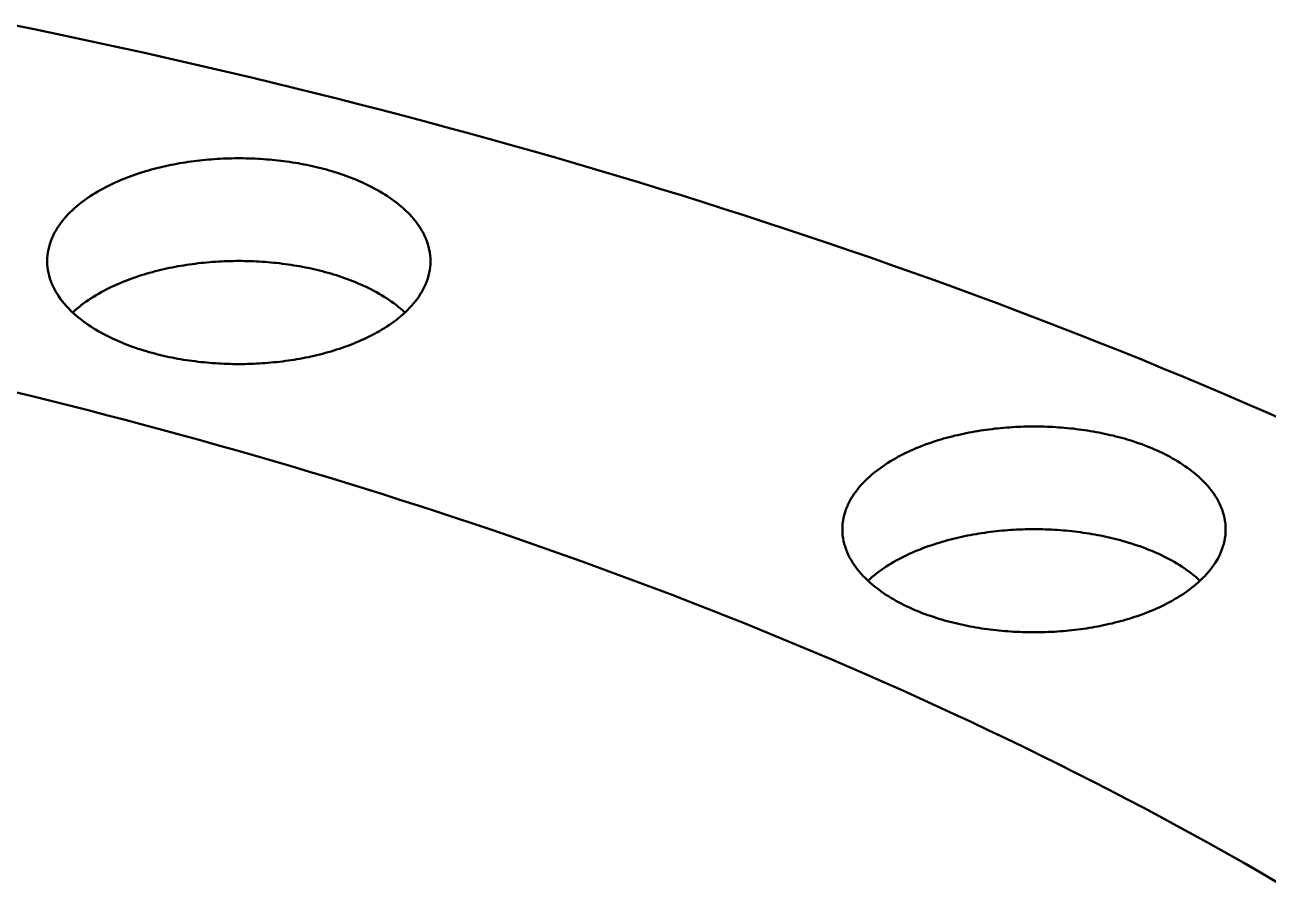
# Model space of a CAD drawing. Header units: millimetres. Extents: x 0 to 841, y 0 to 594.
# Drawn here: x 402 to 453.4, y 413.6 to 449.1 of the extents above; entities that cross this region are included whole.
import ezdxf

# ---------------------------------------------------------------- set-up
doc = ezdxf.new("R2010")
doc.units = ezdxf.units.MM
doc.layers.add('FINA', color=7, linetype='CONTINUOUS', lineweight=25)
doc.layers.add('VIS', color=7, linetype='CONTINUOUS', lineweight=50)

msp = doc.modelspace()

# ---------------------------------------------------------------- linework, layer by layer
at = {"layer": 'FINA'}
for points in [[(454.169, 432.724), (453.325, 433.095), (452.48, 433.462), (451.633, 433.825), (450.784, 434.185), (449.934, 434.542), (449.082, 434.894), (448.229, 435.244), (447.374, 435.589), (446.518, 435.931), (445.66, 436.27), (444.801, 436.605), (443.941, 436.936), (443.08, 437.264), (442.217, 437.589), (441.353, 437.91), (440.487, 438.228), (439.621, 438.543), (438.753, 438.854), (437.884, 439.162), (437.014, 439.467), (436.143, 439.768), (435.27, 440.066), (434.397, 440.361), (433.522, 440.652), (432.646, 440.94), (431.77, 441.226), (430.892, 441.507), (430.013, 441.786), (429.133, 442.062), (428.253, 442.334), (427.371, 442.604), (426.488, 442.87), (425.605, 443.133), (424.72, 443.393), (423.835, 443.65), (422.949, 443.904), (422.062, 444.155), (421.174, 444.403), (420.285, 444.647), (419.395, 444.889), (418.505, 445.128), (417.614, 445.364), (416.722, 445.597), (415.829, 445.827), (414.935, 446.054), (414.041, 446.279), (413.146, 446.5), (412.251, 446.718), (411.354, 446.934), (410.457, 447.147), (409.56, 447.356), (408.661, 447.563), (407.762, 447.767), (406.862, 447.969), (405.962, 448.167), (405.061, 448.363), (404.16, 448.556), (403.258, 448.746), (402.355, 448.933), (401.452, 449.118)], [(402.892, 439.335), (402.895, 439.455), (402.905, 439.575), (402.921, 439.694), (402.942, 439.812), (402.97, 439.929), (403.003, 440.044), (403.042, 440.158), (403.086, 440.27), (403.135, 440.38), (403.188, 440.487), (403.246, 440.593), (403.308, 440.696), (403.374, 440.796), (403.443, 440.894), (403.516, 440.99), (403.592, 441.083), (403.67, 441.174), (403.752, 441.263), (403.835, 441.349), (403.922, 441.433), (404.01, 441.514), (404.1, 441.594), (404.192, 441.671), (404.286, 441.746), (404.382, 441.819), (404.479, 441.89), (404.577, 441.959), (404.677, 442.026), (404.778, 442.091), (404.88, 442.155), (404.983, 442.216), (405.087, 442.276), (405.193, 442.334), (405.299, 442.39), (405.406, 442.445), (405.513, 442.498), (405.622, 442.55), (405.731, 442.6), (405.841, 442.649), (405.952, 442.696), (406.063, 442.741), (406.175, 442.785), (406.287, 442.828), (406.4, 442.87), (406.513, 442.91), (406.627, 442.949), (406.741, 442.986), (406.856, 443.023), (406.971, 443.058), (407.086, 443.091), (407.202, 443.124), (407.318, 443.155), (407.434, 443.185), (407.551, 443.214), (407.668, 443.242), (407.785, 443.269), (407.902, 443.294), (408.02, 443.319), (408.138, 443.342), (408.256, 443.365), (408.374, 443.386), (408.493, 443.406), (408.611, 443.425), (408.73, 443.443), (408.849, 443.46), (408.968, 443.476), (409.087, 443.491), (409.207, 443.505), (409.326, 443.518), (409.446, 443.529), (409.566, 443.54), (409.685, 443.55), (409.805, 443.559), (409.925, 443.567), (410.045, 443.574), (410.165, 443.58), (410.285, 443.584), (410.405, 443.588), (410.526, 443.591), (410.646, 443.593), (410.766, 443.594), (410.886, 443.594), (411.006, 443.593), (411.127, 443.591), (411.247, 443.588), (411.367, 443.584), (411.487, 443.58), (411.607, 443.574), (411.727, 443.567), (411.847, 443.559), (411.967, 443.55), (412.086, 443.54), (412.206, 443.529), (412.326, 443.518), (412.445, 443.505), (412.565, 443.491), (412.684, 443.476), (412.803, 443.46), (412.922, 443.443), (413.041, 443.425), (413.16, 443.406), (413.278, 443.386), (413.396, 443.365), (413.514, 443.342), (413.632, 443.319), (413.75, 443.294), (413.867, 443.269), (413.985, 443.242), (414.102, 443.214), (414.218, 443.185), (414.334, 443.155), (414.451, 443.124), (414.566, 443.091), (414.682, 443.058), (414.797, 443.023), (414.911, 442.986), (415.025, 442.949), (415.139, 442.91), (415.252, 442.87), (415.365, 442.828), (415.477, 442.785), (415.589, 442.741), (415.7, 442.696), (415.811, 442.649), (415.921, 442.6), (416.03, 442.55), (416.139, 442.498), (416.246, 442.445), (416.353, 442.39), (416.46, 442.334), (416.565, 442.276), (416.669, 442.216), (416.772, 442.155), (416.874, 442.091), (416.975, 442.026), (417.075, 441.959), (417.174, 441.89), (417.271, 441.819), (417.366, 441.746), (417.46, 441.671), (417.552, 441.594), (417.642, 441.514), (417.731, 441.433), (417.817, 441.349), (417.9, 441.263), (417.982, 441.174), (418.06, 441.083), (418.136, 440.99), (418.209, 440.894), (418.278, 440.796), (418.344, 440.696), (418.406, 440.593), (418.464, 440.487), (418.517, 440.38), (418.566, 440.27), (418.61, 440.158), (418.649, 440.044), (418.682, 439.929), (418.71, 439.812), (418.732, 439.694), (418.747, 439.575), (418.757, 439.455), (418.76, 439.335)], [(416.436, 436.323), (416.329, 436.266), (416.221, 436.212), (416.113, 436.159), (416.003, 436.107), (415.893, 436.057), (415.782, 436.009), (415.671, 435.962), (415.559, 435.916), (415.446, 435.872), (415.333, 435.829), (415.22, 435.788), (415.106, 435.748), (414.991, 435.709), (414.876, 435.672), (414.761, 435.636), (414.645, 435.601), (414.529, 435.567), (414.412, 435.535), (414.295, 435.504), (414.178, 435.474), (414.061, 435.445), (413.943, 435.418), (413.825, 435.391), (413.707, 435.366), (413.588, 435.342), (413.47, 435.319), (413.351, 435.297), (413.232, 435.276), (413.112, 435.256), (412.993, 435.237), (412.873, 435.219), (412.754, 435.203), (412.634, 435.187), (412.514, 435.173), (412.393, 435.159), (412.273, 435.147), (412.153, 435.135), (412.032, 435.125), (411.912, 435.115), (411.791, 435.107), (411.671, 435.099), (411.55, 435.093), (411.429, 435.087), (411.308, 435.083), (411.187, 435.08), (411.066, 435.077), (410.946, 435.076), (410.825, 435.075), (410.704, 435.076), (410.583, 435.077), (410.462, 435.08), (410.341, 435.083), (410.22, 435.088), (410.099, 435.093), (409.979, 435.1), (409.858, 435.107), (409.737, 435.115), (409.617, 435.125), (409.496, 435.135), (409.376, 435.147), (409.256, 435.159), (409.136, 435.173), (409.016, 435.188), (408.896, 435.203), (408.776, 435.22), (408.656, 435.238), (408.537, 435.256), (408.418, 435.276), (408.299, 435.297), (408.18, 435.319), (408.061, 435.342), (407.943, 435.366), (407.824, 435.392), (407.706, 435.418), (407.589, 435.446), (407.471, 435.475), (407.354, 435.505), (407.237, 435.536), (407.121, 435.568), (407.005, 435.602), (406.889, 435.637), (406.773, 435.673), (406.658, 435.71), (406.544, 435.749), (406.43, 435.789), (406.316, 435.83), (406.203, 435.873), (406.091, 435.917), (405.979, 435.963), (405.867, 436.01), (405.756, 436.058), (405.646, 436.108), (405.537, 436.16), (405.428, 436.213), (405.32, 436.268), (405.214, 436.324), (405.107, 436.382), (405.002, 436.442), (404.898, 436.504), (404.795, 436.567), (404.694, 436.632), (404.593, 436.699), (404.494, 436.768), (404.396, 436.84), (404.3, 436.913), (404.205, 436.988), (404.112, 437.065), (404.021, 437.145), (403.932, 437.227), (403.845, 437.311), (403.761, 437.397), (403.679, 437.486), (403.599, 437.577), (403.523, 437.671), (403.449, 437.767), (403.379, 437.865), (403.313, 437.966), (403.25, 438.07), (403.192, 438.176), (403.138, 438.284), (403.088, 438.394), (403.044, 438.507), (403.005, 438.621), (402.971, 438.737), (402.943, 438.855), (402.921, 438.974), (402.905, 439.093), (402.896, 439.214), (402.892, 439.335)], [(403.951, 437.209), (404.04, 437.29), (404.132, 437.368), (404.225, 437.445), (404.319, 437.52), (404.416, 437.592), (404.513, 437.663), (404.612, 437.731), (404.713, 437.798), (404.815, 437.862), (404.917, 437.925), (405.021, 437.986), (405.126, 438.045), (405.232, 438.103), (405.339, 438.159), (405.446, 438.213), (405.555, 438.266), (405.664, 438.317), (405.774, 438.367), (405.884, 438.415), (405.995, 438.461), (406.107, 438.507), (406.219, 438.55), (406.332, 438.593), (406.445, 438.634), (406.559, 438.674), (406.673, 438.712), (406.788, 438.749), (406.903, 438.785), (407.018, 438.82), (407.134, 438.853), (407.25, 438.885), (407.367, 438.916), (407.484, 438.946), (407.601, 438.974), (407.718, 439.002), (407.836, 439.028), (407.954, 439.053), (408.072, 439.077), (408.19, 439.1), (408.308, 439.122), (408.427, 439.143), (408.546, 439.162), (408.665, 439.181), (408.784, 439.199), (408.904, 439.215), (409.023, 439.231), (409.143, 439.245), (409.262, 439.259), (409.382, 439.271), (409.502, 439.282), (409.622, 439.293), (409.743, 439.302), (409.863, 439.311), (409.983, 439.318), (410.103, 439.324), (410.224, 439.33), (410.344, 439.334), (410.465, 439.338), (410.585, 439.34), (410.706, 439.342), (410.826, 439.342), (410.947, 439.342), (411.067, 439.34), (411.188, 439.338), (411.308, 439.334), (411.428, 439.33), (411.549, 439.324), (411.669, 439.318), (411.789, 439.311), (411.91, 439.302), (412.03, 439.293), (412.15, 439.282), (412.27, 439.271), (412.39, 439.259), (412.509, 439.245), (412.629, 439.231), (412.749, 439.215), (412.868, 439.199), (412.987, 439.181), (413.106, 439.162), (413.225, 439.143), (413.344, 439.122), (413.462, 439.1), (413.581, 439.077), (413.699, 439.053), (413.816, 439.028), (413.934, 439.002), (414.051, 438.974), (414.168, 438.946), (414.285, 438.916), (414.402, 438.885), (414.518, 438.853), (414.634, 438.82), (414.749, 438.785), (414.864, 438.749), (414.979, 438.712), (415.093, 438.674), (415.207, 438.634), (415.32, 438.593), (415.433, 438.55), (415.545, 438.507), (415.657, 438.461), (415.768, 438.415), (415.878, 438.367), (415.988, 438.317), (416.097, 438.266), (416.206, 438.213), (416.313, 438.159), (416.42, 438.103), (416.526, 438.045), (416.631, 437.986), (416.735, 437.925), (416.838, 437.862), (416.939, 437.798), (417.04, 437.731), (417.139, 437.663), (417.237, 437.592), (417.333, 437.52), (417.428, 437.445), (417.521, 437.368), (417.612, 437.29), (417.701, 437.209)], [(418.76, 439.335), (418.757, 439.214), (418.747, 439.093), (418.731, 438.973), (418.709, 438.854), (418.681, 438.737), (418.647, 438.62), (418.608, 438.506), (418.564, 438.393), (418.514, 438.283), (418.46, 438.175), (418.401, 438.069), (418.339, 437.966), (418.272, 437.864), (418.202, 437.766), (418.129, 437.67), (418.052, 437.576), (417.973, 437.485), (417.89, 437.396), (417.806, 437.31), (417.719, 437.225), (417.63, 437.144), (417.539, 437.064), (417.445, 436.987), (417.351, 436.911), (417.254, 436.838), (417.156, 436.767), (417.057, 436.698), (416.956, 436.631), (416.855, 436.566), (416.752, 436.502), (416.647, 436.441), (416.542, 436.381), (416.436, 436.323)], [(453.799, 413.626), (453.113, 414.024), (452.426, 414.419), (451.736, 414.81), (451.044, 415.197), (450.351, 415.581), (449.655, 415.961), (448.957, 416.338), (448.257, 416.711), (447.556, 417.08), (446.852, 417.446), (446.147, 417.808), (445.44, 418.167), (444.732, 418.523), (444.021, 418.875), (443.309, 419.223), (442.595, 419.568), (441.88, 419.91), (441.163, 420.249), (440.445, 420.584), (439.725, 420.916), (439.003, 421.245), (438.28, 421.57), (437.556, 421.892), (436.83, 422.211), (436.103, 422.527), (435.374, 422.84), (434.644, 423.149), (433.913, 423.456), (433.18, 423.759), (432.447, 424.059), (431.712, 424.356), (430.975, 424.651), (430.238, 424.942), (429.499, 425.23), (428.759, 425.515), (428.019, 425.797), (427.277, 426.076), (426.533, 426.353), (425.789, 426.626), (425.044, 426.897), (424.298, 427.164), (423.55, 427.429), (422.802, 427.691), (422.053, 427.95), (421.302, 428.206), (420.551, 428.46), (419.799, 428.711), (419.046, 428.959), (418.292, 429.204), (417.537, 429.446), (416.781, 429.686), (416.025, 429.923), (415.267, 430.157), (414.509, 430.389), (413.75, 430.618), (412.99, 430.844), (412.23, 431.068), (411.468, 431.289), (410.706, 431.507), (409.943, 431.723), (409.179, 431.936), (408.415, 432.147), (407.65, 432.355), (406.884, 432.56), (406.118, 432.763), (405.351, 432.963), (404.583, 433.161), (403.814, 433.357), (403.045, 433.549), (402.276, 433.74), (401.506, 433.928)], [(453.799, 413.626), (453.113, 414.024), (452.426, 414.419), (451.736, 414.81), (451.044, 415.197), (450.351, 415.581), (449.655, 415.961), (448.957, 416.338), (448.257, 416.711), (447.556, 417.08), (446.852, 417.446), (446.147, 417.808), (445.44, 418.167), (444.732, 418.523), (444.021, 418.875), (443.309, 419.223), (442.595, 419.568), (441.88, 419.91), (441.163, 420.249), (440.445, 420.584), (439.725, 420.916), (439.003, 421.245), (438.28, 421.57), (437.556, 421.892), (436.83, 422.211), (436.103, 422.527), (435.374, 422.84), (434.644, 423.149), (433.913, 423.456), (433.18, 423.759), (432.447, 424.059), (431.712, 424.356), (430.975, 424.651), (430.238, 424.942), (429.499, 425.23), (428.759, 425.515), (428.019, 425.797), (427.277, 426.076), (426.533, 426.353), (425.789, 426.626), (425.044, 426.897), (424.298, 427.164), (423.55, 427.429), (422.802, 427.691), (422.053, 427.95), (421.302, 428.206), (420.551, 428.46), (419.799, 428.711), (419.046, 428.959), (418.292, 429.204), (417.537, 429.446), (416.781, 429.686), (416.025, 429.923), (415.267, 430.157), (414.509, 430.389), (413.75, 430.618), (412.99, 430.844), (412.23, 431.068), (411.468, 431.289), (410.706, 431.507), (409.943, 431.723), (409.179, 431.936), (408.415, 432.147), (407.65, 432.355), (406.884, 432.56), (406.118, 432.763), (405.351, 432.963), (404.583, 433.161), (403.814, 433.357), (403.045, 433.549), (402.276, 433.74), (401.506, 433.928)], [(435.81, 428.23), (435.813, 428.35), (435.822, 428.47), (435.838, 428.589), (435.86, 428.707), (435.887, 428.824), (435.921, 428.94), (435.959, 429.053), (436.003, 429.165), (436.052, 429.275), (436.106, 429.383), (436.164, 429.488), (436.225, 429.591), (436.291, 429.692), (436.361, 429.79), (436.433, 429.885), (436.509, 429.979), (436.588, 430.07), (436.669, 430.158), (436.753, 430.244), (436.839, 430.328), (436.927, 430.41), (437.017, 430.489), (437.109, 430.566), (437.203, 430.641), (437.299, 430.714), (437.396, 430.785), (437.494, 430.854), (437.594, 430.921), (437.695, 430.987), (437.797, 431.05), (437.9, 431.111), (438.005, 431.171), (438.11, 431.229), (438.216, 431.286), (438.323, 431.34), (438.431, 431.394), (438.539, 431.445), (438.649, 431.495), (438.758, 431.544), (438.869, 431.591), (438.98, 431.636), (439.092, 431.681), (439.204, 431.724), (439.317, 431.765), (439.43, 431.805), (439.544, 431.844), (439.658, 431.882), (439.773, 431.918), (439.888, 431.953), (440.003, 431.987), (440.119, 432.019), (440.235, 432.05), (440.351, 432.081), (440.468, 432.11), (440.585, 432.137), (440.702, 432.164), (440.819, 432.19), (440.937, 432.214), (441.055, 432.238), (441.173, 432.26), (441.291, 432.281), (441.41, 432.301), (441.529, 432.32), (441.647, 432.338), (441.766, 432.355), (441.886, 432.371), (442.005, 432.386), (442.124, 432.4), (442.244, 432.413), (442.363, 432.425), (442.483, 432.435), (442.603, 432.445), (442.723, 432.454), (442.843, 432.462), (442.963, 432.469), (443.083, 432.475), (443.203, 432.48), (443.323, 432.484), (443.443, 432.487), (443.563, 432.488), (443.683, 432.489), (443.803, 432.489), (443.924, 432.488), (444.044, 432.487), (444.164, 432.484), (444.284, 432.48), (444.404, 432.475), (444.524, 432.469), (444.644, 432.462), (444.764, 432.454), (444.884, 432.445), (445.004, 432.435), (445.123, 432.425), (445.243, 432.413), (445.363, 432.4), (445.482, 432.386), (445.601, 432.371), (445.72, 432.355), (445.839, 432.338), (445.958, 432.32), (446.077, 432.301), (446.195, 432.281), (446.314, 432.26), (446.432, 432.238), (446.55, 432.214), (446.667, 432.19), (446.785, 432.164), (446.902, 432.137), (447.019, 432.11), (447.135, 432.081), (447.252, 432.05), (447.368, 432.019), (447.483, 431.987), (447.599, 431.953), (447.714, 431.918), (447.828, 431.882), (447.943, 431.844), (448.056, 431.805), (448.17, 431.765), (448.282, 431.724), (448.395, 431.681), (448.506, 431.636), (448.618, 431.591), (448.728, 431.544), (448.838, 431.495), (448.947, 431.445), (449.056, 431.394), (449.164, 431.34), (449.271, 431.286), (449.377, 431.229), (449.482, 431.171), (449.586, 431.111), (449.69, 431.05), (449.792, 430.987), (449.893, 430.921), (449.992, 430.854), (450.091, 430.785), (450.188, 430.714), (450.283, 430.641), (450.377, 430.566), (450.469, 430.489), (450.56, 430.41), (450.648, 430.328), (450.734, 430.244), (450.818, 430.158), (450.899, 430.07), (450.978, 429.979), (451.053, 429.885), (451.126, 429.79), (451.195, 429.692), (451.261, 429.591), (451.323, 429.488), (451.381, 429.383), (451.435, 429.275), (451.483, 429.165), (451.527, 429.053), (451.566, 428.94), (451.6, 428.824), (451.627, 428.707), (451.649, 428.589), (451.664, 428.47), (451.674, 428.35), (451.677, 428.23)], [(449.353, 425.218), (449.246, 425.162), (449.139, 425.107), (449.03, 425.054), (448.921, 425.002), (448.81, 424.952), (448.7, 424.904), (448.588, 424.857), (448.476, 424.811), (448.364, 424.767), (448.251, 424.725), (448.137, 424.683), (448.023, 424.643), (447.908, 424.605), (447.793, 424.567), (447.678, 424.531), (447.562, 424.496), (447.446, 424.463), (447.329, 424.43), (447.213, 424.399), (447.095, 424.369), (446.978, 424.34), (446.86, 424.313), (446.742, 424.286), (446.624, 424.261), (446.506, 424.237), (446.387, 424.214), (446.268, 424.192), (446.149, 424.171), (446.03, 424.151), (445.91, 424.132), (445.791, 424.115), (445.671, 424.098), (445.551, 424.082), (445.431, 424.068), (445.311, 424.054), (445.191, 424.042), (445.07, 424.03), (444.95, 424.02), (444.829, 424.01), (444.709, 424.002), (444.588, 423.995), (444.467, 423.988), (444.346, 423.983), (444.225, 423.978), (444.105, 423.975), (443.984, 423.972), (443.863, 423.971), (443.742, 423.97), (443.621, 423.971), (443.5, 423.972), (443.379, 423.975), (443.258, 423.978), (443.138, 423.983), (443.017, 423.988), (442.896, 423.995), (442.775, 424.002), (442.655, 424.011), (442.534, 424.02), (442.414, 424.031), (442.293, 424.042), (442.173, 424.055), (442.053, 424.068), (441.933, 424.083), (441.813, 424.098), (441.693, 424.115), (441.574, 424.133), (441.454, 424.152), (441.335, 424.171), (441.216, 424.192), (441.097, 424.214), (440.978, 424.237), (440.86, 424.262), (440.742, 424.287), (440.624, 424.314), (440.506, 424.341), (440.388, 424.37), (440.271, 424.4), (440.155, 424.431), (440.038, 424.463), (439.922, 424.497), (439.806, 424.532), (439.691, 424.568), (439.576, 424.605), (439.461, 424.644), (439.347, 424.684), (439.233, 424.726), (439.12, 424.768), (439.008, 424.812), (438.896, 424.858), (438.784, 424.905), (438.674, 424.953), (438.564, 425.004), (438.454, 425.055), (438.346, 425.108), (438.238, 425.163), (438.131, 425.219), (438.025, 425.277), (437.92, 425.337), (437.816, 425.399), (437.713, 425.462), (437.611, 425.527), (437.51, 425.595), (437.411, 425.664), (437.313, 425.735), (437.217, 425.808), (437.122, 425.883), (437.029, 425.96), (436.938, 426.04), (436.849, 426.122), (436.763, 426.206), (436.678, 426.292), (436.596, 426.381), (436.517, 426.472), (436.44, 426.566), (436.367, 426.662), (436.297, 426.761), (436.23, 426.862), (436.168, 426.965), (436.109, 427.071), (436.055, 427.179), (436.005, 427.289), (435.961, 427.402), (435.922, 427.516), (435.888, 427.632), (435.86, 427.75), (435.838, 427.869), (435.822, 427.989), (435.813, 428.109), (435.81, 428.23)], [(436.869, 426.104), (436.958, 426.185), (437.049, 426.264), (437.142, 426.34), (437.237, 426.415), (437.333, 426.487), (437.431, 426.558), (437.53, 426.626), (437.63, 426.693), (437.732, 426.758), (437.835, 426.82), (437.939, 426.881), (438.044, 426.941), (438.149, 426.998), (438.256, 427.054), (438.364, 427.109), (438.472, 427.161), (438.581, 427.212), (438.691, 427.262), (438.801, 427.31), (438.913, 427.357), (439.024, 427.402), (439.137, 427.446), (439.249, 427.488), (439.363, 427.529), (439.476, 427.569), (439.591, 427.607), (439.705, 427.644), (439.82, 427.68), (439.936, 427.715), (440.052, 427.748), (440.168, 427.78), (440.284, 427.811), (440.401, 427.841), (440.518, 427.869), (440.635, 427.897), (440.753, 427.923), (440.871, 427.948), (440.989, 427.972), (441.107, 427.995), (441.226, 428.017), (441.344, 428.038), (441.463, 428.058), (441.582, 428.076), (441.702, 428.094), (441.821, 428.11), (441.94, 428.126), (442.06, 428.14), (442.18, 428.154), (442.3, 428.166), (442.42, 428.178), (442.54, 428.188), (442.66, 428.197), (442.78, 428.206), (442.9, 428.213), (443.021, 428.22), (443.141, 428.225), (443.261, 428.229), (443.382, 428.233), (443.502, 428.235), (443.623, 428.237), (443.743, 428.237), (443.864, 428.237), (443.984, 428.235), (444.105, 428.233), (444.225, 428.229), (444.346, 428.225), (444.466, 428.22), (444.586, 428.213), (444.707, 428.206), (444.827, 428.197), (444.947, 428.188), (445.067, 428.178), (445.187, 428.166), (445.307, 428.154), (445.427, 428.14), (445.546, 428.126), (445.666, 428.11), (445.785, 428.094), (445.904, 428.076), (446.023, 428.058), (446.142, 428.038), (446.261, 428.017), (446.38, 427.995), (446.498, 427.972), (446.616, 427.948), (446.734, 427.923), (446.851, 427.897), (446.969, 427.869), (447.086, 427.841), (447.203, 427.811), (447.319, 427.78), (447.435, 427.748), (447.551, 427.715), (447.666, 427.68), (447.781, 427.644), (447.896, 427.607), (448.01, 427.569), (448.124, 427.529), (448.237, 427.488), (448.35, 427.446), (448.462, 427.402), (448.574, 427.357), (448.685, 427.31), (448.796, 427.262), (448.906, 427.212), (449.015, 427.161), (449.123, 427.109), (449.231, 427.054), (449.337, 426.998), (449.443, 426.941), (449.548, 426.881), (449.652, 426.82), (449.755, 426.758), (449.856, 426.693), (449.957, 426.626), (450.056, 426.558), (450.154, 426.487), (450.25, 426.415), (450.345, 426.34), (450.438, 426.264), (450.529, 426.185), (450.618, 426.104)], [(451.677, 428.23), (451.674, 428.109), (451.664, 427.988), (451.648, 427.868), (451.626, 427.75), (451.598, 427.632), (451.565, 427.516), (451.525, 427.401), (451.481, 427.289), (451.431, 427.178), (451.377, 427.07), (451.319, 426.964), (451.256, 426.861), (451.189, 426.76), (451.119, 426.661), (451.046, 426.565), (450.969, 426.471), (450.89, 426.38), (450.808, 426.291), (450.723, 426.205), (450.636, 426.121), (450.547, 426.039), (450.456, 425.959), (450.363, 425.882), (450.268, 425.807), (450.172, 425.733), (450.074, 425.662), (449.974, 425.593), (449.874, 425.526), (449.772, 425.461), (449.669, 425.397), (449.565, 425.336), (449.459, 425.276), (449.353, 425.218)]]:
    msp.add_lwpolyline(points, dxfattribs=at)
at = {"layer": 'VIS'}
for points in [[(454.169, 432.724), (453.325, 433.095), (452.48, 433.462), (451.633, 433.825), (450.784, 434.185), (449.934, 434.542), (449.082, 434.894), (448.229, 435.244), (447.374, 435.589), (446.518, 435.931), (445.66, 436.27), (444.801, 436.605), (443.941, 436.936), (443.08, 437.264), (442.217, 437.589), (441.353, 437.91), (440.487, 438.228), (439.621, 438.543), (438.753, 438.854), (437.884, 439.162), (437.014, 439.467), (436.143, 439.768), (435.27, 440.066), (434.397, 440.361), (433.522, 440.652), (432.646, 440.94), (431.77, 441.226), (430.892, 441.507), (430.013, 441.786), (429.133, 442.062), (428.253, 442.334), (427.371, 442.604), (426.488, 442.87), (425.605, 443.133), (424.72, 443.393), (423.835, 443.65), (422.949, 443.904), (422.062, 444.155), (421.174, 444.403), (420.285, 444.647), (419.395, 444.889), (418.505, 445.128), (417.614, 445.364), (416.722, 445.597), (415.829, 445.827), (414.935, 446.054), (414.041, 446.279), (413.146, 446.5), (412.251, 446.718), (411.354, 446.934), (410.457, 447.147), (409.56, 447.356), (408.661, 447.563), (407.762, 447.767), (406.862, 447.969), (405.962, 448.167), (405.061, 448.363), (404.16, 448.556), (403.258, 448.746), (402.355, 448.933), (401.452, 449.118)], [(402.892, 439.335), (402.895, 439.455), (402.905, 439.575), (402.921, 439.694), (402.942, 439.812), (402.97, 439.929), (403.003, 440.044), (403.042, 440.158), (403.086, 440.27), (403.135, 440.38), (403.188, 440.487), (403.246, 440.593), (403.308, 440.696), (403.374, 440.796), (403.443, 440.894), (403.516, 440.99), (403.592, 441.083), (403.67, 441.174), (403.752, 441.263), (403.835, 441.349), (403.922, 441.433), (404.01, 441.514), (404.1, 441.594), (404.192, 441.671), (404.286, 441.746), (404.382, 441.819), (404.479, 441.89), (404.577, 441.959), (404.677, 442.026), (404.778, 442.091), (404.88, 442.155), (404.983, 442.216), (405.087, 442.276), (405.193, 442.334), (405.299, 442.39), (405.406, 442.445), (405.513, 442.498), (405.622, 442.55), (405.731, 442.6), (405.841, 442.649), (405.952, 442.696), (406.063, 442.741), (406.175, 442.785), (406.287, 442.828), (406.4, 442.87), (406.513, 442.91), (406.627, 442.949), (406.741, 442.986), (406.856, 443.023), (406.971, 443.058), (407.086, 443.091), (407.202, 443.124), (407.318, 443.155), (407.434, 443.185), (407.551, 443.214), (407.668, 443.242), (407.785, 443.269), (407.902, 443.294), (408.02, 443.319), (408.138, 443.342), (408.256, 443.365), (408.374, 443.386), (408.493, 443.406), (408.611, 443.425), (408.73, 443.443), (408.849, 443.46), (408.968, 443.476), (409.087, 443.491), (409.207, 443.505), (409.326, 443.518), (409.446, 443.529), (409.566, 443.54), (409.685, 443.55), (409.805, 443.559), (409.925, 443.567), (410.045, 443.574), (410.165, 443.58), (410.285, 443.584), (410.405, 443.588), (410.526, 443.591), (410.646, 443.593), (410.766, 443.594), (410.886, 443.594), (411.006, 443.593), (411.127, 443.591), (411.247, 443.588), (411.367, 443.584), (411.487, 443.58), (411.607, 443.574), (411.727, 443.567), (411.847, 443.559), (411.967, 443.55), (412.086, 443.54), (412.206, 443.529), (412.326, 443.518), (412.445, 443.505), (412.565, 443.491), (412.684, 443.476), (412.803, 443.46), (412.922, 443.443), (413.041, 443.425), (413.16, 443.406), (413.278, 443.386), (413.396, 443.365), (413.514, 443.342), (413.632, 443.319), (413.75, 443.294), (413.867, 443.269), (413.985, 443.242), (414.102, 443.214), (414.218, 443.185), (414.334, 443.155), (414.451, 443.124), (414.566, 443.091), (414.682, 443.058), (414.797, 443.023), (414.911, 442.986), (415.025, 442.949), (415.139, 442.91), (415.252, 442.87), (415.365, 442.828), (415.477, 442.785), (415.589, 442.741), (415.7, 442.696), (415.811, 442.649), (415.921, 442.6), (416.03, 442.55), (416.139, 442.498), (416.246, 442.445), (416.353, 442.39), (416.46, 442.334), (416.565, 442.276), (416.669, 442.216), (416.772, 442.155), (416.874, 442.091), (416.975, 442.026), (417.075, 441.959), (417.174, 441.89), (417.271, 441.819), (417.366, 441.746), (417.46, 441.671), (417.552, 441.594), (417.642, 441.514), (417.731, 441.433), (417.817, 441.349), (417.9, 441.263), (417.982, 441.174), (418.06, 441.083), (418.136, 440.99), (418.209, 440.894), (418.278, 440.796), (418.344, 440.696), (418.406, 440.593), (418.464, 440.487), (418.517, 440.38), (418.566, 440.27), (418.61, 440.158), (418.649, 440.044), (418.682, 439.929), (418.71, 439.812), (418.732, 439.694), (418.747, 439.575), (418.757, 439.455), (418.76, 439.335)], [(416.436, 436.323), (416.329, 436.266), (416.221, 436.212), (416.113, 436.159), (416.003, 436.107), (415.893, 436.057), (415.782, 436.009), (415.671, 435.962), (415.559, 435.916), (415.446, 435.872), (415.333, 435.829), (415.22, 435.788), (415.106, 435.748), (414.991, 435.709), (414.876, 435.672), (414.761, 435.636), (414.645, 435.601), (414.529, 435.567), (414.412, 435.535), (414.295, 435.504), (414.178, 435.474), (414.061, 435.445), (413.943, 435.418), (413.825, 435.391), (413.707, 435.366), (413.588, 435.342), (413.47, 435.319), (413.351, 435.297), (413.232, 435.276), (413.112, 435.256), (412.993, 435.237), (412.873, 435.219), (412.754, 435.203), (412.634, 435.187), (412.514, 435.173), (412.393, 435.159), (412.273, 435.147), (412.153, 435.135), (412.032, 435.125), (411.912, 435.115), (411.791, 435.107), (411.671, 435.099), (411.55, 435.093), (411.429, 435.087), (411.308, 435.083), (411.187, 435.08), (411.066, 435.077), (410.946, 435.076), (410.825, 435.075), (410.704, 435.076), (410.583, 435.077), (410.462, 435.08), (410.341, 435.083), (410.22, 435.088), (410.099, 435.093), (409.979, 435.1), (409.858, 435.107), (409.737, 435.115), (409.617, 435.125), (409.496, 435.135), (409.376, 435.147), (409.256, 435.159), (409.136, 435.173), (409.016, 435.188), (408.896, 435.203), (408.776, 435.22), (408.656, 435.238), (408.537, 435.256), (408.418, 435.276), (408.299, 435.297), (408.18, 435.319), (408.061, 435.342), (407.943, 435.366), (407.824, 435.392), (407.706, 435.418), (407.589, 435.446), (407.471, 435.475), (407.354, 435.505), (407.237, 435.536), (407.121, 435.568), (407.005, 435.602), (406.889, 435.637), (406.773, 435.673), (406.658, 435.71), (406.544, 435.749), (406.43, 435.789), (406.316, 435.83), (406.203, 435.873), (406.091, 435.917), (405.979, 435.963), (405.867, 436.01), (405.756, 436.058), (405.646, 436.108), (405.537, 436.16), (405.428, 436.213), (405.32, 436.268), (405.214, 436.324), (405.107, 436.382), (405.002, 436.442), (404.898, 436.504), (404.795, 436.567), (404.694, 436.632), (404.593, 436.699), (404.494, 436.768), (404.396, 436.84), (404.3, 436.913), (404.205, 436.988), (404.112, 437.065), (404.021, 437.145), (403.932, 437.227), (403.845, 437.311), (403.761, 437.397), (403.679, 437.486), (403.599, 437.577), (403.523, 437.671), (403.449, 437.767), (403.379, 437.865), (403.313, 437.966), (403.25, 438.07), (403.192, 438.176), (403.138, 438.284), (403.088, 438.394), (403.044, 438.507), (403.005, 438.621), (402.971, 438.737), (402.943, 438.855), (402.921, 438.974), (402.905, 439.093), (402.896, 439.214), (402.892, 439.335)], [(403.951, 437.209), (404.04, 437.29), (404.132, 437.368), (404.225, 437.445), (404.319, 437.52), (404.416, 437.592), (404.513, 437.663), (404.612, 437.731), (404.713, 437.798), (404.815, 437.862), (404.917, 437.925), (405.021, 437.986), (405.126, 438.045), (405.232, 438.103), (405.339, 438.159), (405.446, 438.213), (405.555, 438.266), (405.664, 438.317), (405.774, 438.367), (405.884, 438.415), (405.995, 438.461), (406.107, 438.507), (406.219, 438.55), (406.332, 438.593), (406.445, 438.634), (406.559, 438.674), (406.673, 438.712), (406.788, 438.749), (406.903, 438.785), (407.018, 438.82), (407.134, 438.853), (407.25, 438.885), (407.367, 438.916), (407.484, 438.946), (407.601, 438.974), (407.718, 439.002), (407.836, 439.028), (407.954, 439.053), (408.072, 439.077), (408.19, 439.1), (408.308, 439.122), (408.427, 439.143), (408.546, 439.162), (408.665, 439.181), (408.784, 439.199), (408.904, 439.215), (409.023, 439.231), (409.143, 439.245), (409.262, 439.259), (409.382, 439.271), (409.502, 439.282), (409.622, 439.293), (409.743, 439.302), (409.863, 439.311), (409.983, 439.318), (410.103, 439.324), (410.224, 439.33), (410.344, 439.334), (410.465, 439.338), (410.585, 439.34), (410.706, 439.342), (410.826, 439.342), (410.947, 439.342), (411.067, 439.34), (411.188, 439.338), (411.308, 439.334), (411.428, 439.33), (411.549, 439.324), (411.669, 439.318), (411.789, 439.311), (411.91, 439.302), (412.03, 439.293), (412.15, 439.282), (412.27, 439.271), (412.39, 439.259), (412.509, 439.245), (412.629, 439.231), (412.749, 439.215), (412.868, 439.199), (412.987, 439.181), (413.106, 439.162), (413.225, 439.143), (413.344, 439.122), (413.462, 439.1), (413.581, 439.077), (413.699, 439.053), (413.816, 439.028), (413.934, 439.002), (414.051, 438.974), (414.168, 438.946), (414.285, 438.916), (414.402, 438.885), (414.518, 438.853), (414.634, 438.82), (414.749, 438.785), (414.864, 438.749), (414.979, 438.712), (415.093, 438.674), (415.207, 438.634), (415.32, 438.593), (415.433, 438.55), (415.545, 438.507), (415.657, 438.461), (415.768, 438.415), (415.878, 438.367), (415.988, 438.317), (416.097, 438.266), (416.206, 438.213), (416.313, 438.159), (416.42, 438.103), (416.526, 438.045), (416.631, 437.986), (416.735, 437.925), (416.838, 437.862), (416.939, 437.798), (417.04, 437.731), (417.139, 437.663), (417.237, 437.592), (417.333, 437.52), (417.428, 437.445), (417.521, 437.368), (417.612, 437.29), (417.701, 437.209)], [(418.76, 439.335), (418.757, 439.214), (418.747, 439.093), (418.731, 438.973), (418.709, 438.854), (418.681, 438.737), (418.647, 438.62), (418.608, 438.506), (418.564, 438.393), (418.514, 438.283), (418.46, 438.175), (418.401, 438.069), (418.339, 437.966), (418.272, 437.864), (418.202, 437.766), (418.129, 437.67), (418.052, 437.576), (417.973, 437.485), (417.89, 437.396), (417.806, 437.31), (417.719, 437.225), (417.63, 437.144), (417.539, 437.064), (417.445, 436.987), (417.351, 436.911), (417.254, 436.838), (417.156, 436.767), (417.057, 436.698), (416.956, 436.631), (416.855, 436.566), (416.752, 436.502), (416.647, 436.441), (416.542, 436.381), (416.436, 436.323)], [(453.799, 413.626), (453.113, 414.024), (452.426, 414.419), (451.736, 414.81), (451.044, 415.197), (450.351, 415.581), (449.655, 415.961), (448.957, 416.338), (448.257, 416.711), (447.556, 417.08), (446.852, 417.446), (446.147, 417.808), (445.44, 418.167), (444.732, 418.523), (444.021, 418.875), (443.309, 419.223), (442.595, 419.568), (441.88, 419.91), (441.163, 420.249), (440.445, 420.584), (439.725, 420.916), (439.003, 421.245), (438.28, 421.57), (437.556, 421.892), (436.83, 422.211), (436.103, 422.527), (435.374, 422.84), (434.644, 423.149), (433.913, 423.456), (433.18, 423.759), (432.447, 424.059), (431.712, 424.356), (430.975, 424.651), (430.238, 424.942), (429.499, 425.23), (428.759, 425.515), (428.019, 425.797), (427.277, 426.076), (426.533, 426.353), (425.789, 426.626), (425.044, 426.897), (424.298, 427.164), (423.55, 427.429), (422.802, 427.691), (422.053, 427.95), (421.302, 428.206), (420.551, 428.46), (419.799, 428.711), (419.046, 428.959), (418.292, 429.204), (417.537, 429.446), (416.781, 429.686), (416.025, 429.923), (415.267, 430.157), (414.509, 430.389), (413.75, 430.618), (412.99, 430.844), (412.23, 431.068), (411.468, 431.289), (410.706, 431.507), (409.943, 431.723), (409.179, 431.936), (408.415, 432.147), (407.65, 432.355), (406.884, 432.56), (406.118, 432.763), (405.351, 432.963), (404.583, 433.161), (403.814, 433.357), (403.045, 433.549), (402.276, 433.74), (401.506, 433.928)], [(453.799, 413.626), (453.113, 414.024), (452.426, 414.419), (451.736, 414.81), (451.044, 415.197), (450.351, 415.581), (449.655, 415.961), (448.957, 416.338), (448.257, 416.711), (447.556, 417.08), (446.852, 417.446), (446.147, 417.808), (445.44, 418.167), (444.732, 418.523), (444.021, 418.875), (443.309, 419.223), (442.595, 419.568), (441.88, 419.91), (441.163, 420.249), (440.445, 420.584), (439.725, 420.916), (439.003, 421.245), (438.28, 421.57), (437.556, 421.892), (436.83, 422.211), (436.103, 422.527), (435.374, 422.84), (434.644, 423.149), (433.913, 423.456), (433.18, 423.759), (432.447, 424.059), (431.712, 424.356), (430.975, 424.651), (430.238, 424.942), (429.499, 425.23), (428.759, 425.515), (428.019, 425.797), (427.277, 426.076), (426.533, 426.353), (425.789, 426.626), (425.044, 426.897), (424.298, 427.164), (423.55, 427.429), (422.802, 427.691), (422.053, 427.95), (421.302, 428.206), (420.551, 428.46), (419.799, 428.711), (419.046, 428.959), (418.292, 429.204), (417.537, 429.446), (416.781, 429.686), (416.025, 429.923), (415.267, 430.157), (414.509, 430.389), (413.75, 430.618), (412.99, 430.844), (412.23, 431.068), (411.468, 431.289), (410.706, 431.507), (409.943, 431.723), (409.179, 431.936), (408.415, 432.147), (407.65, 432.355), (406.884, 432.56), (406.118, 432.763), (405.351, 432.963), (404.583, 433.161), (403.814, 433.357), (403.045, 433.549), (402.276, 433.74), (401.506, 433.928)], [(435.81, 428.23), (435.813, 428.35), (435.822, 428.47), (435.838, 428.589), (435.86, 428.707), (435.887, 428.824), (435.921, 428.94), (435.959, 429.053), (436.003, 429.165), (436.052, 429.275), (436.106, 429.383), (436.164, 429.488), (436.225, 429.591), (436.291, 429.692), (436.361, 429.79), (436.433, 429.885), (436.509, 429.979), (436.588, 430.07), (436.669, 430.158), (436.753, 430.244), (436.839, 430.328), (436.927, 430.41), (437.017, 430.489), (437.109, 430.566), (437.203, 430.641), (437.299, 430.714), (437.396, 430.785), (437.494, 430.854), (437.594, 430.921), (437.695, 430.987), (437.797, 431.05), (437.9, 431.111), (438.005, 431.171), (438.11, 431.229), (438.216, 431.286), (438.323, 431.34), (438.431, 431.394), (438.539, 431.445), (438.649, 431.495), (438.758, 431.544), (438.869, 431.591), (438.98, 431.636), (439.092, 431.681), (439.204, 431.724), (439.317, 431.765), (439.43, 431.805), (439.544, 431.844), (439.658, 431.882), (439.773, 431.918), (439.888, 431.953), (440.003, 431.987), (440.119, 432.019), (440.235, 432.05), (440.351, 432.081), (440.468, 432.11), (440.585, 432.137), (440.702, 432.164), (440.819, 432.19), (440.937, 432.214), (441.055, 432.238), (441.173, 432.26), (441.291, 432.281), (441.41, 432.301), (441.529, 432.32), (441.647, 432.338), (441.766, 432.355), (441.886, 432.371), (442.005, 432.386), (442.124, 432.4), (442.244, 432.413), (442.363, 432.425), (442.483, 432.435), (442.603, 432.445), (442.723, 432.454), (442.843, 432.462), (442.963, 432.469), (443.083, 432.475), (443.203, 432.48), (443.323, 432.484), (443.443, 432.487), (443.563, 432.488), (443.683, 432.489), (443.803, 432.489), (443.924, 432.488), (444.044, 432.487), (444.164, 432.484), (444.284, 432.48), (444.404, 432.475), (444.524, 432.469), (444.644, 432.462), (444.764, 432.454), (444.884, 432.445), (445.004, 432.435), (445.123, 432.425), (445.243, 432.413), (445.363, 432.4), (445.482, 432.386), (445.601, 432.371), (445.72, 432.355), (445.839, 432.338), (445.958, 432.32), (446.077, 432.301), (446.195, 432.281), (446.314, 432.26), (446.432, 432.238), (446.55, 432.214), (446.667, 432.19), (446.785, 432.164), (446.902, 432.137), (447.019, 432.11), (447.135, 432.081), (447.252, 432.05), (447.368, 432.019), (447.483, 431.987), (447.599, 431.953), (447.714, 431.918), (447.828, 431.882), (447.943, 431.844), (448.056, 431.805), (448.17, 431.765), (448.282, 431.724), (448.395, 431.681), (448.506, 431.636), (448.618, 431.591), (448.728, 431.544), (448.838, 431.495), (448.947, 431.445), (449.056, 431.394), (449.164, 431.34), (449.271, 431.286), (449.377, 431.229), (449.482, 431.171), (449.586, 431.111), (449.69, 431.05), (449.792, 430.987), (449.893, 430.921), (449.992, 430.854), (450.091, 430.785), (450.188, 430.714), (450.283, 430.641), (450.377, 430.566), (450.469, 430.489), (450.56, 430.41), (450.648, 430.328), (450.734, 430.244), (450.818, 430.158), (450.899, 430.07), (450.978, 429.979), (451.053, 429.885), (451.126, 429.79), (451.195, 429.692), (451.261, 429.591), (451.323, 429.488), (451.381, 429.383), (451.435, 429.275), (451.483, 429.165), (451.527, 429.053), (451.566, 428.94), (451.6, 428.824), (451.627, 428.707), (451.649, 428.589), (451.664, 428.47), (451.674, 428.35), (451.677, 428.23)], [(449.353, 425.218), (449.246, 425.162), (449.139, 425.107), (449.03, 425.054), (448.921, 425.002), (448.81, 424.952), (448.7, 424.904), (448.588, 424.857), (448.476, 424.811), (448.364, 424.767), (448.251, 424.725), (448.137, 424.683), (448.023, 424.643), (447.908, 424.605), (447.793, 424.567), (447.678, 424.531), (447.562, 424.496), (447.446, 424.463), (447.329, 424.43), (447.213, 424.399), (447.095, 424.369), (446.978, 424.34), (446.86, 424.313), (446.742, 424.286), (446.624, 424.261), (446.506, 424.237), (446.387, 424.214), (446.268, 424.192), (446.149, 424.171), (446.03, 424.151), (445.91, 424.132), (445.791, 424.115), (445.671, 424.098), (445.551, 424.082), (445.431, 424.068), (445.311, 424.054), (445.191, 424.042), (445.07, 424.03), (444.95, 424.02), (444.829, 424.01), (444.709, 424.002), (444.588, 423.995), (444.467, 423.988), (444.346, 423.983), (444.225, 423.978), (444.105, 423.975), (443.984, 423.972), (443.863, 423.971), (443.742, 423.97), (443.621, 423.971), (443.5, 423.972), (443.379, 423.975), (443.258, 423.978), (443.138, 423.983), (443.017, 423.988), (442.896, 423.995), (442.775, 424.002), (442.655, 424.011), (442.534, 424.02), (442.414, 424.031), (442.293, 424.042), (442.173, 424.055), (442.053, 424.068), (441.933, 424.083), (441.813, 424.098), (441.693, 424.115), (441.574, 424.133), (441.454, 424.152), (441.335, 424.171), (441.216, 424.192), (441.097, 424.214), (440.978, 424.237), (440.86, 424.262), (440.742, 424.287), (440.624, 424.314), (440.506, 424.341), (440.388, 424.37), (440.271, 424.4), (440.155, 424.431), (440.038, 424.463), (439.922, 424.497), (439.806, 424.532), (439.691, 424.568), (439.576, 424.605), (439.461, 424.644), (439.347, 424.684), (439.233, 424.726), (439.12, 424.768), (439.008, 424.812), (438.896, 424.858), (438.784, 424.905), (438.674, 424.953), (438.564, 425.004), (438.454, 425.055), (438.346, 425.108), (438.238, 425.163), (438.131, 425.219), (438.025, 425.277), (437.92, 425.337), (437.816, 425.399), (437.713, 425.462), (437.611, 425.527), (437.51, 425.595), (437.411, 425.664), (437.313, 425.735), (437.217, 425.808), (437.122, 425.883), (437.029, 425.96), (436.938, 426.04), (436.849, 426.122), (436.763, 426.206), (436.678, 426.292), (436.596, 426.381), (436.517, 426.472), (436.44, 426.566), (436.367, 426.662), (436.297, 426.761), (436.23, 426.862), (436.168, 426.965), (436.109, 427.071), (436.055, 427.179), (436.005, 427.289), (435.961, 427.402), (435.922, 427.516), (435.888, 427.632), (435.86, 427.75), (435.838, 427.869), (435.822, 427.989), (435.813, 428.109), (435.81, 428.23)], [(436.869, 426.104), (436.958, 426.185), (437.049, 426.264), (437.142, 426.34), (437.237, 426.415), (437.333, 426.487), (437.431, 426.558), (437.53, 426.626), (437.63, 426.693), (437.732, 426.758), (437.835, 426.82), (437.939, 426.881), (438.044, 426.941), (438.149, 426.998), (438.256, 427.054), (438.364, 427.109), (438.472, 427.161), (438.581, 427.212), (438.691, 427.262), (438.801, 427.31), (438.913, 427.357), (439.024, 427.402), (439.137, 427.446), (439.249, 427.488), (439.363, 427.529), (439.476, 427.569), (439.591, 427.607), (439.705, 427.644), (439.82, 427.68), (439.936, 427.715), (440.052, 427.748), (440.168, 427.78), (440.284, 427.811), (440.401, 427.841), (440.518, 427.869), (440.635, 427.897), (440.753, 427.923), (440.871, 427.948), (440.989, 427.972), (441.107, 427.995), (441.226, 428.017), (441.344, 428.038), (441.463, 428.058), (441.582, 428.076), (441.702, 428.094), (441.821, 428.11), (441.94, 428.126), (442.06, 428.14), (442.18, 428.154), (442.3, 428.166), (442.42, 428.178), (442.54, 428.188), (442.66, 428.197), (442.78, 428.206), (442.9, 428.213), (443.021, 428.22), (443.141, 428.225), (443.261, 428.229), (443.382, 428.233), (443.502, 428.235), (443.623, 428.237), (443.743, 428.237), (443.864, 428.237), (443.984, 428.235), (444.105, 428.233), (444.225, 428.229), (444.346, 428.225), (444.466, 428.22), (444.586, 428.213), (444.707, 428.206), (444.827, 428.197), (444.947, 428.188), (445.067, 428.178), (445.187, 428.166), (445.307, 428.154), (445.427, 428.14), (445.546, 428.126), (445.666, 428.11), (445.785, 428.094), (445.904, 428.076), (446.023, 428.058), (446.142, 428.038), (446.261, 428.017), (446.38, 427.995), (446.498, 427.972), (446.616, 427.948), (446.734, 427.923), (446.851, 427.897), (446.969, 427.869), (447.086, 427.841), (447.203, 427.811), (447.319, 427.78), (447.435, 427.748), (447.551, 427.715), (447.666, 427.68), (447.781, 427.644), (447.896, 427.607), (448.01, 427.569), (448.124, 427.529), (448.237, 427.488), (448.35, 427.446), (448.462, 427.402), (448.574, 427.357), (448.685, 427.31), (448.796, 427.262), (448.906, 427.212), (449.015, 427.161), (449.123, 427.109), (449.231, 427.054), (449.337, 426.998), (449.443, 426.941), (449.548, 426.881), (449.652, 426.82), (449.755, 426.758), (449.856, 426.693), (449.957, 426.626), (450.056, 426.558), (450.154, 426.487), (450.25, 426.415), (450.345, 426.34), (450.438, 426.264), (450.529, 426.185), (450.618, 426.104)], [(451.677, 428.23), (451.674, 428.109), (451.664, 427.988), (451.648, 427.868), (451.626, 427.75), (451.598, 427.632), (451.565, 427.516), (451.525, 427.401), (451.481, 427.289), (451.431, 427.178), (451.377, 427.07), (451.319, 426.964), (451.256, 426.861), (451.189, 426.76), (451.119, 426.661), (451.046, 426.565), (450.969, 426.471), (450.89, 426.38), (450.808, 426.291), (450.723, 426.205), (450.636, 426.121), (450.547, 426.039), (450.456, 425.959), (450.363, 425.882), (450.268, 425.807), (450.172, 425.733), (450.074, 425.662), (449.974, 425.593), (449.874, 425.526), (449.772, 425.461), (449.669, 425.397), (449.565, 425.336), (449.459, 425.276), (449.353, 425.218)]]:
    msp.add_lwpolyline(points, dxfattribs=at)

doc.saveas('drawing.dxf')
